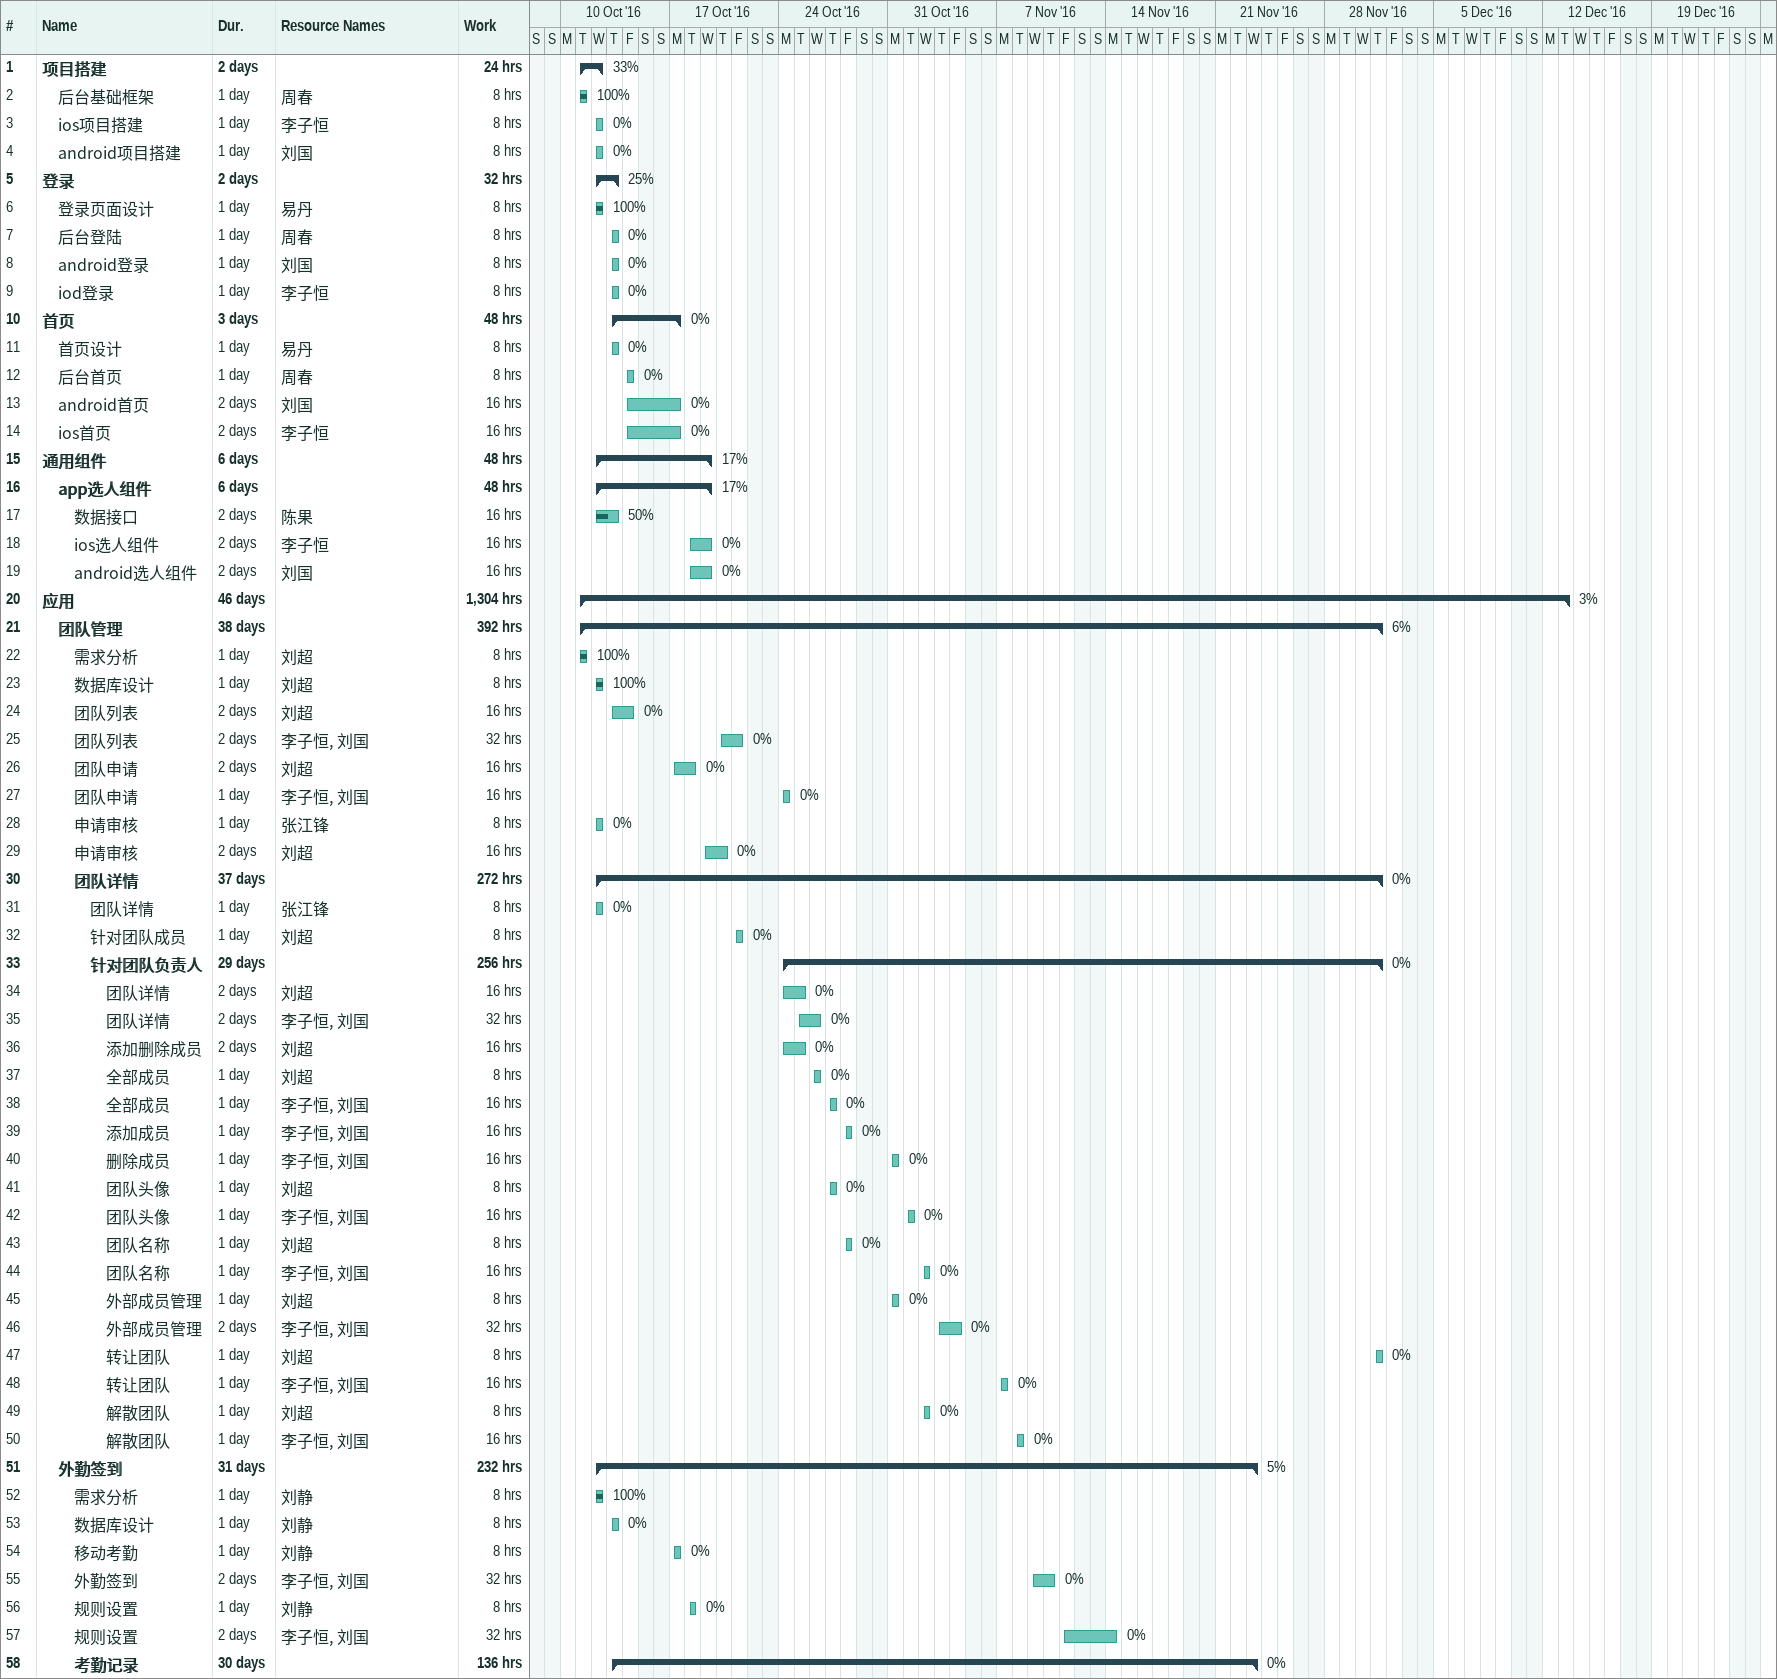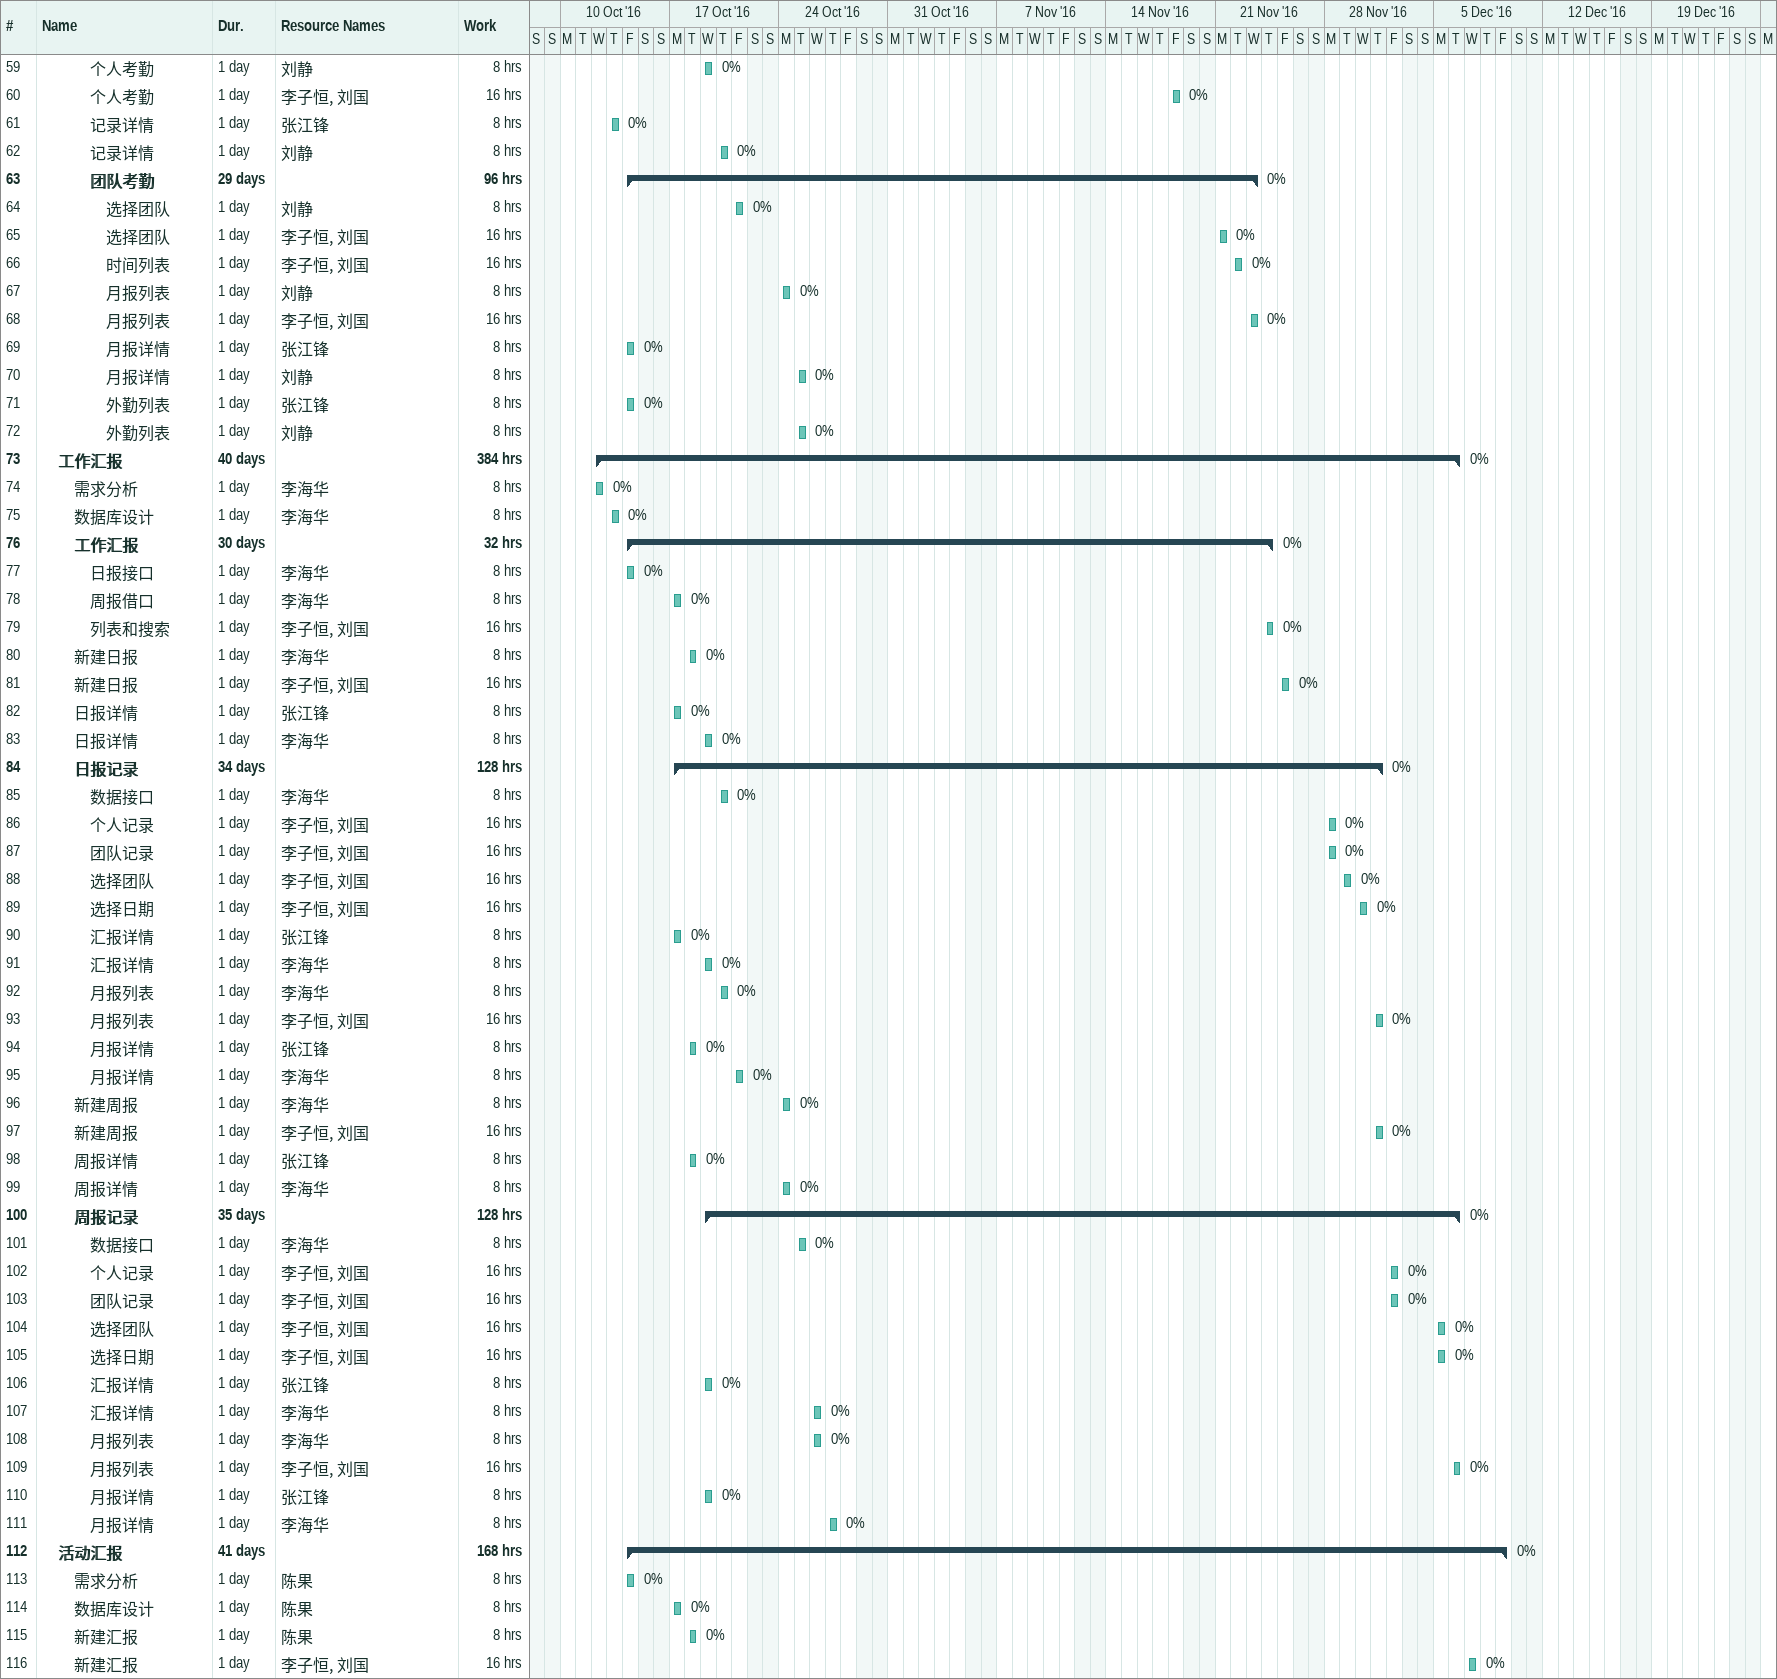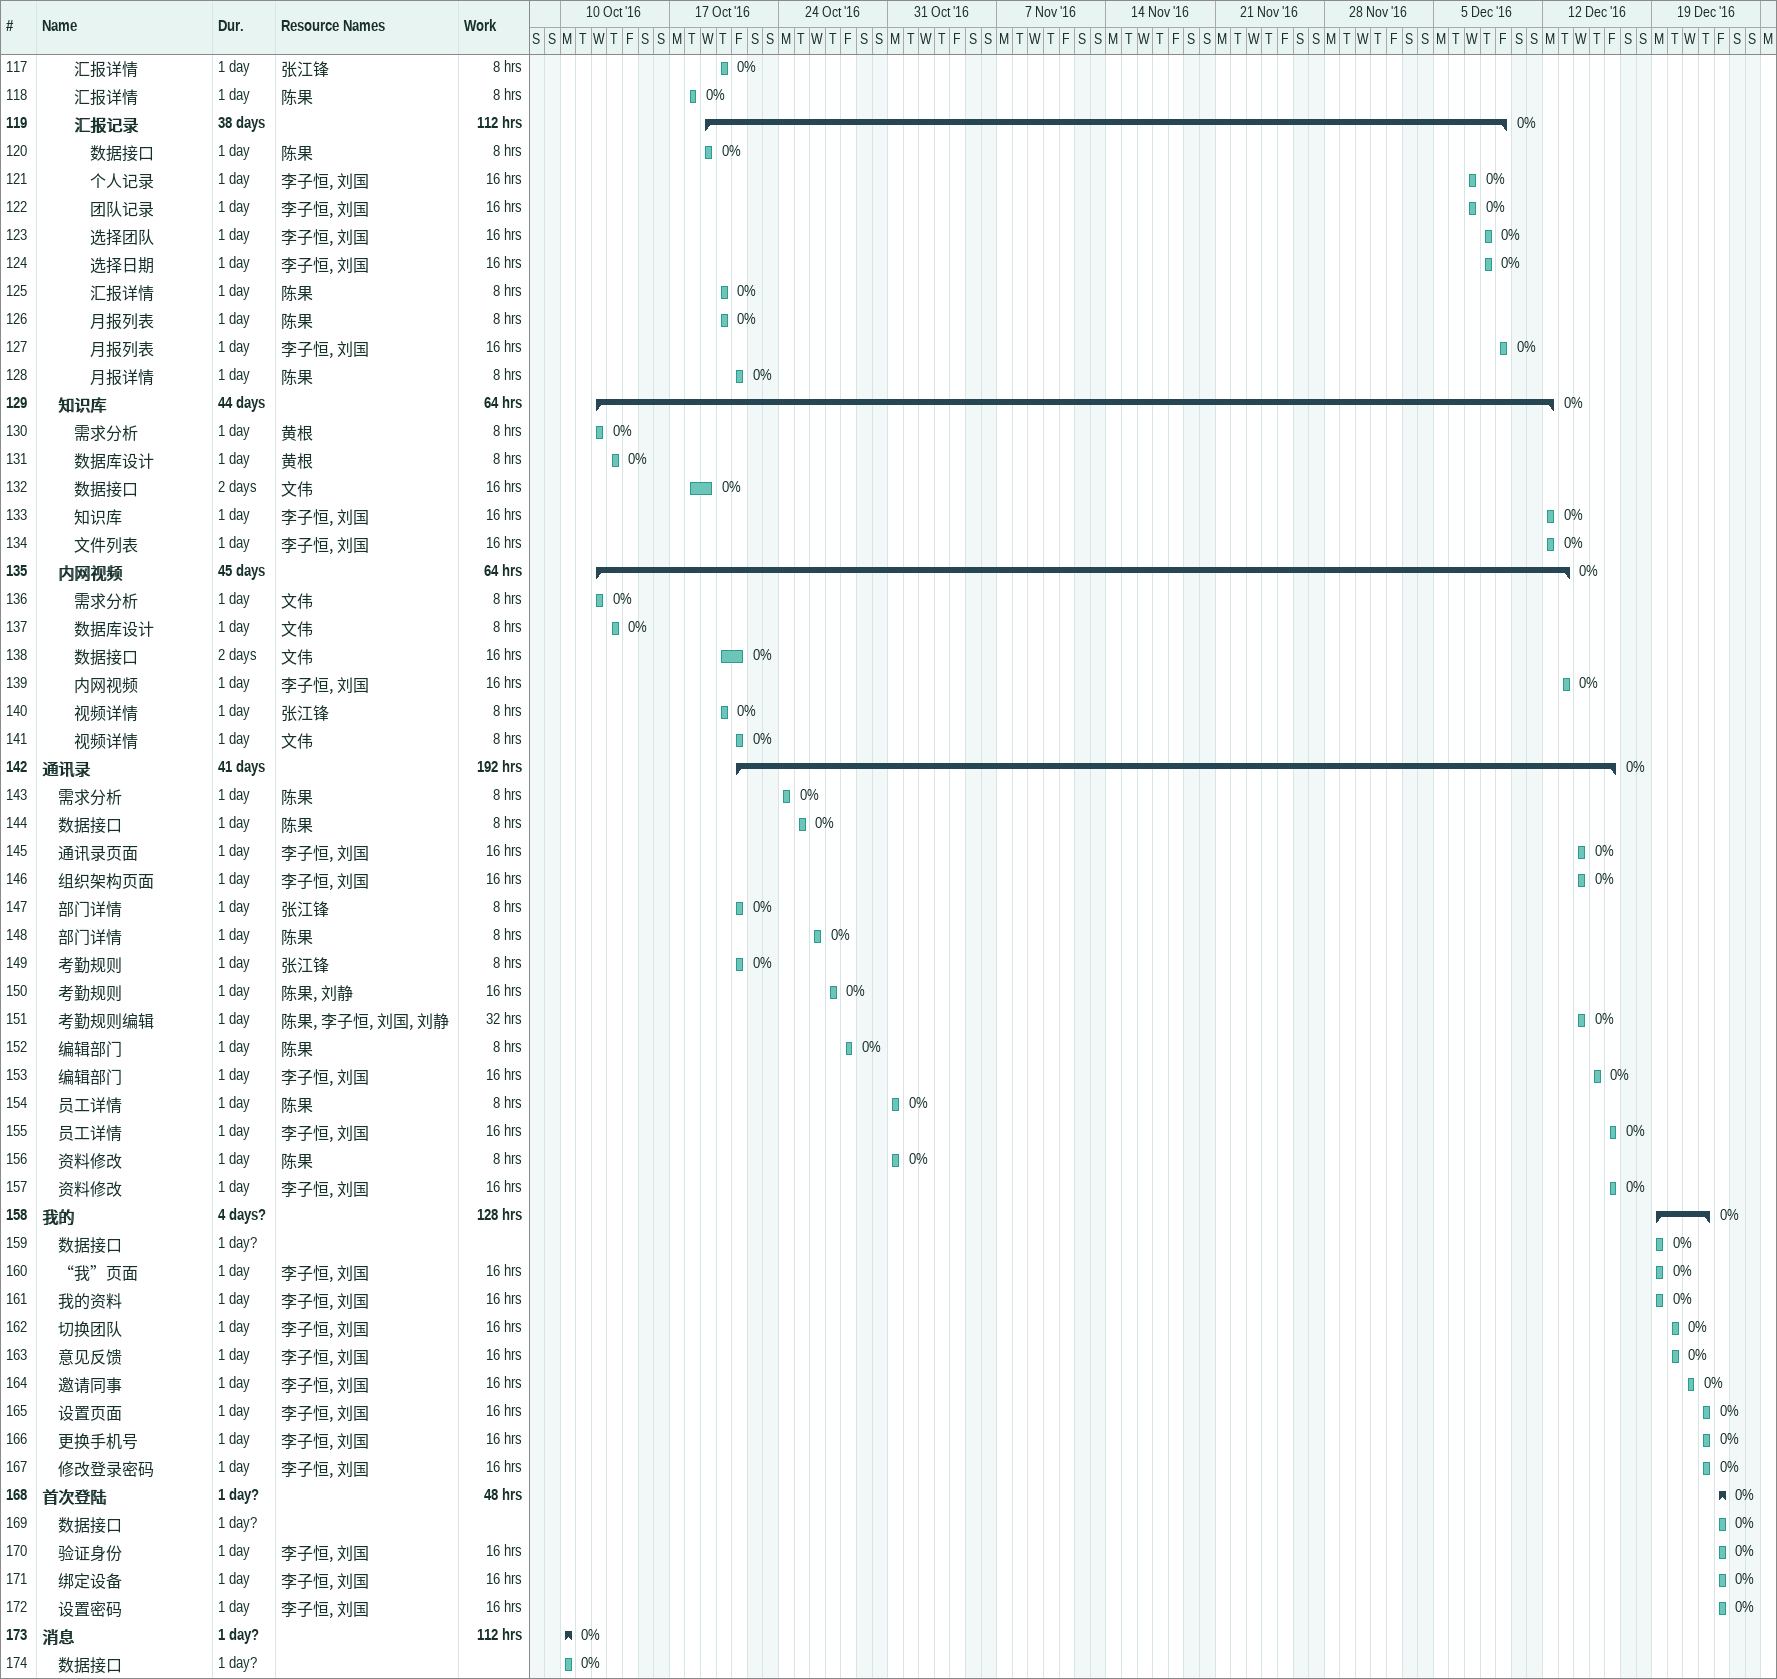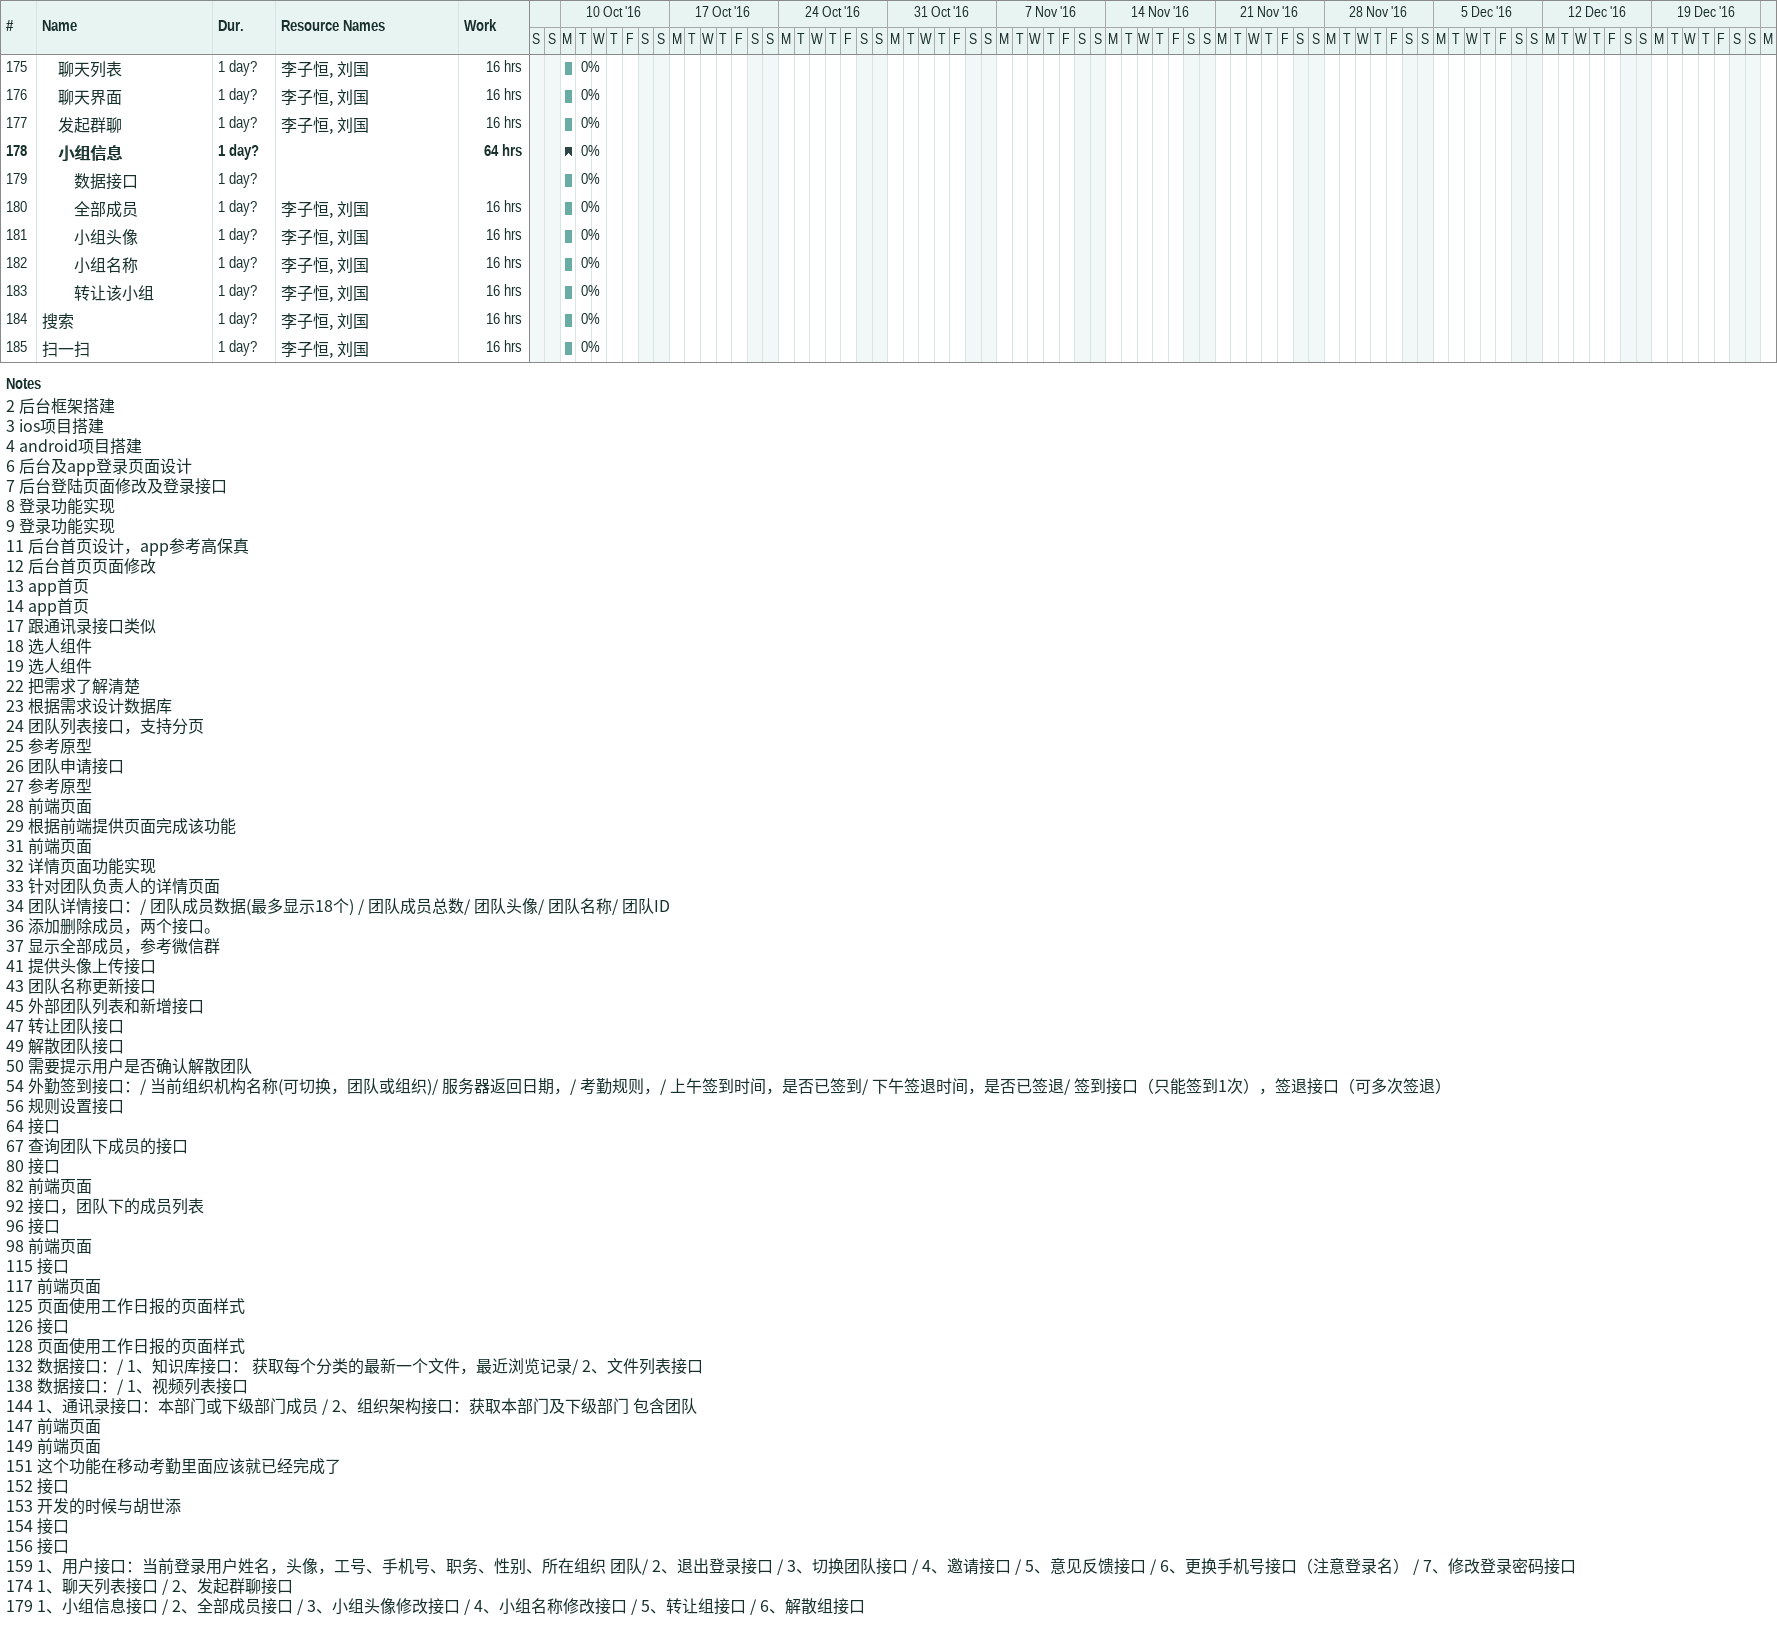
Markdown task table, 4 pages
| ID | Level | Task | Duration | Start | Finish | Resources | % complete | Work (h) |
|---|---|---|---|---|---|---|---|---|
| 1 | 1 | **项目搭建** | 2d | 2016-10-11 | 2016-10-12 |  | 33 | 24 |
| 2 | 2 | 后台基础框架 | 1d | 2016-10-11 | 2016-10-11 | 周春 | 100 | 8 |
| 3 | 2 | ios项目搭建 | 1d | 2016-10-12 | 2016-10-12 | 李子恒 | 0 | 8 |
| 4 | 2 | android项目搭建 | 1d | 2016-10-12 | 2016-10-12 | 刘国 | 0 | 8 |
| 5 | 1 | **登录** | 2d | 2016-10-12 | 2016-10-13 |  | 25 | 32 |
| 6 | 2 | 登录页面设计 | 1d | 2016-10-12 | 2016-10-12 | 易丹 | 100 | 8 |
| 7 | 2 | 后台登陆 | 1d | 2016-10-13 | 2016-10-13 | 周春 | 0 | 8 |
| 8 | 2 | android登录 | 1d | 2016-10-13 | 2016-10-13 | 刘国 | 0 | 8 |
| 9 | 2 | iod登录 | 1d | 2016-10-13 | 2016-10-13 | 李子恒 | 0 | 8 |
| 10 | 1 | **首页** | 3d | 2016-10-13 | 2016-10-17 |  | 0 | 48 |
| 11 | 2 | 首页设计 | 1d | 2016-10-13 | 2016-10-13 | 易丹 | 0 | 8 |
| 12 | 2 | 后台首页 | 1d | 2016-10-14 | 2016-10-14 | 周春 | 0 | 8 |
| 13 | 2 | android首页 | 2d | 2016-10-14 | 2016-10-17 | 刘国 | 0 | 16 |
| 14 | 2 | ios首页 | 2d | 2016-10-14 | 2016-10-17 | 李子恒 | 0 | 16 |
| 15 | 1 | **通用组件** | 6d | 2016-10-12 | 2016-10-19 |  | 17 | 48 |
| 16 | 2 | **app选人组件** | 6d | 2016-10-12 | 2016-10-19 |  | 17 | 48 |
| 17 | 3 | 数据接口 | 2d | 2016-10-12 | 2016-10-13 | 陈果 | 50 | 16 |
| 18 | 3 | ios选人组件 | 2d | 2016-10-18 | 2016-10-19 | 李子恒 | 0 | 16 |
| 19 | 3 | android选人组件 | 2d | 2016-10-18 | 2016-10-19 | 刘国 | 0 | 16 |
| 20 | 1 | **应用** | 46d | 2016-10-11 | 2016-12-13 |  | 3 | 1304 |
| 21 | 2 | **团队管理** | 38d | 2016-10-11 | 2016-12-01 |  | 6 | 392 |
| 22 | 3 | 需求分析 | 1d | 2016-10-11 | 2016-10-11 | 刘超 | 100 | 8 |
| 23 | 3 | 数据库设计 | 1d | 2016-10-12 | 2016-10-12 | 刘超 | 100 | 8 |
| 24 | 3 | 团队列表 | 2d | 2016-10-13 | 2016-10-14 | 刘超 | 0 | 16 |
| 25 | 3 | 团队列表 | 2d | 2016-10-20 | 2016-10-21 | 李子恒, 刘国 | 0 | 32 |
| 26 | 3 | 团队申请 | 2d | 2016-10-17 | 2016-10-18 | 刘超 | 0 | 16 |
| 27 | 3 | 团队申请 | 1d | 2016-10-24 | 2016-10-24 | 李子恒, 刘国 | 0 | 16 |
| 28 | 3 | 申请审核 | 1d | 2016-10-12 | 2016-10-12 | 张江锋 | 0 | 8 |
| 29 | 3 | 申请审核 | 2d | 2016-10-19 | 2016-10-20 | 刘超 | 0 | 16 |
| 30 | 3 | **团队详情** | 37d | 2016-10-12 | 2016-12-01 |  | 0 | 272 |
| 31 | 4 | 团队详情 | 1d | 2016-10-12 | 2016-10-12 | 张江锋 | 0 | 8 |
| 32 | 4 | 针对团队成员 | 1d | 2016-10-21 | 2016-10-21 | 刘超 | 0 | 8 |
| 33 | 4 | **针对团队负责人** | 29d | 2016-10-24 | 2016-12-01 |  | 0 | 256 |
| 34 | 5 | 团队详情 | 2d | 2016-10-24 | 2016-10-25 | 刘超 | 0 | 16 |
| 35 | 5 | 团队详情 | 2d | 2016-10-25 | 2016-10-26 | 李子恒, 刘国 | 0 | 32 |
| 36 | 5 | 添加删除成员 | 2d | 2016-10-24 | 2016-10-25 | 刘超 | 0 | 16 |
| 37 | 5 | 全部成员 | 1d | 2016-10-26 | 2016-10-26 | 刘超 | 0 | 8 |
| 38 | 5 | 全部成员 | 1d | 2016-10-27 | 2016-10-27 | 李子恒, 刘国 | 0 | 16 |
| 39 | 5 | 添加成员 | 1d | 2016-10-28 | 2016-10-28 | 李子恒, 刘国 | 0 | 16 |
| 40 | 5 | 删除成员 | 1d | 2016-10-31 | 2016-10-31 | 李子恒, 刘国 | 0 | 16 |
| 41 | 5 | 团队头像 | 1d | 2016-10-27 | 2016-10-27 | 刘超 | 0 | 8 |
| 42 | 5 | 团队头像 | 1d | 2016-11-01 | 2016-11-01 | 李子恒, 刘国 | 0 | 16 |
| 43 | 5 | 团队名称 | 1d | 2016-10-28 | 2016-10-28 | 刘超 | 0 | 8 |
| 44 | 5 | 团队名称 | 1d | 2016-11-02 | 2016-11-02 | 李子恒, 刘国 | 0 | 16 |
| 45 | 5 | 外部成员管理 | 1d | 2016-10-31 | 2016-10-31 | 刘超 | 0 | 8 |
| 46 | 5 | 外部成员管理 | 2d | 2016-11-03 | 2016-11-04 | 李子恒, 刘国 | 0 | 32 |
| 47 | 5 | 转让团队 | 1d | 2016-12-01 | 2016-12-01 | 刘超 | 0 | 8 |
| 48 | 5 | 转让团队 | 1d | 2016-11-07 | 2016-11-07 | 李子恒, 刘国 | 0 | 16 |
| 49 | 5 | 解散团队 | 1d | 2016-11-02 | 2016-11-02 | 刘超 | 0 | 8 |
| 50 | 5 | 解散团队 | 1d | 2016-11-08 | 2016-11-08 | 李子恒, 刘国 | 0 | 16 |
| 51 | 2 | **外勤签到** | 31d | 2016-10-12 | 2016-11-23 |  | 5 | 232 |
| 52 | 3 | 需求分析 | 1d | 2016-10-12 | 2016-10-12 | 刘静 | 100 | 8 |
| 53 | 3 | 数据库设计 | 1d | 2016-10-13 | 2016-10-13 | 刘静 | 0 | 8 |
| 54 | 3 | 移动考勤 | 1d | 2016-10-17 | 2016-10-17 | 刘静 | 0 | 8 |
| 55 | 3 | 外勤签到 | 2d | 2016-11-09 | 2016-11-10 | 李子恒, 刘国 | 0 | 32 |
| 56 | 3 | 规则设置 | 1d | 2016-10-18 | 2016-10-18 | 刘静 | 0 | 8 |
| 57 | 3 | 规则设置 | 2d | 2016-11-11 | 2016-11-14 | 李子恒, 刘国 | 0 | 32 |
| 58 | 3 | **考勤记录** | 30d | 2016-10-13 | 2016-11-23 |  | 0 | 136 |
| 59 | 4 | 个人考勤 | 1d | 2016-10-19 | 2016-10-19 | 刘静 | 0 | 8 |
| 60 | 4 | 个人考勤 | 1d | 2016-11-18 | 2016-11-18 | 李子恒, 刘国 | 0 | 16 |
| 61 | 4 | 记录详情 | 1d | 2016-10-13 | 2016-10-13 | 张江锋 | 0 | 8 |
| 62 | 4 | 记录详情 | 1d | 2016-10-20 | 2016-10-20 | 刘静 | 0 | 8 |
| 63 | 4 | **团队考勤** | 29d | 2016-10-14 | 2016-11-23 |  | 0 | 96 |
| 64 | 5 | 选择团队 | 1d | 2016-10-21 | 2016-10-21 | 刘静 | 0 | 8 |
| 65 | 5 | 选择团队 | 1d | 2016-11-21 | 2016-11-21 | 李子恒, 刘国 | 0 | 16 |
| 66 | 5 | 时间列表 | 1d | 2016-11-22 | 2016-11-22 | 李子恒, 刘国 | 0 | 16 |
| 67 | 5 | 月报列表 | 1d | 2016-10-24 | 2016-10-24 | 刘静 | 0 | 8 |
| 68 | 5 | 月报列表 | 1d | 2016-11-23 | 2016-11-23 | 李子恒, 刘国 | 0 | 16 |
| 69 | 5 | 月报详情 | 1d | 2016-10-14 | 2016-10-14 | 张江锋 | 0 | 8 |
| 70 | 5 | 月报详情 | 1d | 2016-10-25 | 2016-10-25 | 刘静 | 0 | 8 |
| 71 | 5 | 外勤列表 | 1d | 2016-10-14 | 2016-10-14 | 张江锋 | 0 | 8 |
| 72 | 5 | 外勤列表 | 1d | 2016-10-25 | 2016-10-25 | 刘静 | 0 | 8 |
| 73 | 2 | **工作汇报** | 40d | 2016-10-12 | 2016-12-06 |  | 0 | 384 |
| 74 | 3 | 需求分析 | 1d | 2016-10-12 | 2016-10-12 | 李海华 | 0 | 8 |
| 75 | 3 | 数据库设计 | 1d | 2016-10-13 | 2016-10-13 | 李海华 | 0 | 8 |
| 76 | 3 | **工作汇报** | 30d | 2016-10-14 | 2016-11-24 |  | 0 | 32 |
| 77 | 4 | 日报接口 | 1d | 2016-10-14 | 2016-10-14 | 李海华 | 0 | 8 |
| 78 | 4 | 周报借口 | 1d | 2016-10-17 | 2016-10-17 | 李海华 | 0 | 8 |
| 79 | 4 | 列表和搜索 | 1d | 2016-11-24 | 2016-11-24 | 李子恒, 刘国 | 0 | 16 |
| 80 | 3 | 新建日报 | 1d | 2016-10-18 | 2016-10-18 | 李海华 | 0 | 8 |
| 81 | 3 | 新建日报 | 1d | 2016-11-25 | 2016-11-25 | 李子恒, 刘国 | 0 | 16 |
| 82 | 3 | 日报详情 | 1d | 2016-10-17 | 2016-10-17 | 张江锋 | 0 | 8 |
| 83 | 3 | 日报详情 | 1d | 2016-10-19 | 2016-10-19 | 李海华 | 0 | 8 |
| 84 | 3 | **日报记录** | 34d | 2016-10-17 | 2016-12-01 |  | 0 | 128 |
| 85 | 4 | 数据接口 | 1d | 2016-10-20 | 2016-10-20 | 李海华 | 0 | 8 |
| 86 | 4 | 个人记录 | 1d | 2016-11-28 | 2016-11-28 | 李子恒, 刘国 | 0 | 16 |
| 87 | 4 | 团队记录 | 1d | 2016-11-28 | 2016-11-28 | 李子恒, 刘国 | 0 | 16 |
| 88 | 4 | 选择团队 | 1d | 2016-11-29 | 2016-11-29 | 李子恒, 刘国 | 0 | 16 |
| 89 | 4 | 选择日期 | 1d | 2016-11-30 | 2016-11-30 | 李子恒, 刘国 | 0 | 16 |
| 90 | 4 | 汇报详情 | 1d | 2016-10-17 | 2016-10-17 | 张江锋 | 0 | 8 |
| 91 | 4 | 汇报详情 | 1d | 2016-10-19 | 2016-10-19 | 李海华 | 0 | 8 |
| 92 | 4 | 月报列表 | 1d | 2016-10-20 | 2016-10-20 | 李海华 | 0 | 8 |
| 93 | 4 | 月报列表 | 1d | 2016-12-01 | 2016-12-01 | 李子恒, 刘国 | 0 | 16 |
| 94 | 4 | 月报详情 | 1d | 2016-10-18 | 2016-10-18 | 张江锋 | 0 | 8 |
| 95 | 4 | 月报详情 | 1d | 2016-10-21 | 2016-10-21 | 李海华 | 0 | 8 |
| 96 | 3 | 新建周报 | 1d | 2016-10-24 | 2016-10-24 | 李海华 | 0 | 8 |
| 97 | 3 | 新建周报 | 1d | 2016-12-01 | 2016-12-01 | 李子恒, 刘国 | 0 | 16 |
| 98 | 3 | 周报详情 | 1d | 2016-10-18 | 2016-10-18 | 张江锋 | 0 | 8 |
| 99 | 3 | 周报详情 | 1d | 2016-10-24 | 2016-10-24 | 李海华 | 0 | 8 |
| 100 | 3 | **周报记录** | 35d | 2016-10-19 | 2016-12-06 |  | 0 | 128 |
| 101 | 4 | 数据接口 | 1d | 2016-10-25 | 2016-10-25 | 李海华 | 0 | 8 |
| 102 | 4 | 个人记录 | 1d | 2016-12-02 | 2016-12-02 | 李子恒, 刘国 | 0 | 16 |
| 103 | 4 | 团队记录 | 1d | 2016-12-02 | 2016-12-02 | 李子恒, 刘国 | 0 | 16 |
| 104 | 4 | 选择团队 | 1d | 2016-12-05 | 2016-12-05 | 李子恒, 刘国 | 0 | 16 |
| 105 | 4 | 选择日期 | 1d | 2016-12-05 | 2016-12-05 | 李子恒, 刘国 | 0 | 16 |
| 106 | 4 | 汇报详情 | 1d | 2016-10-19 | 2016-10-19 | 张江锋 | 0 | 8 |
| 107 | 4 | 汇报详情 | 1d | 2016-10-26 | 2016-10-26 | 李海华 | 0 | 8 |
| 108 | 4 | 月报列表 | 1d | 2016-10-26 | 2016-10-26 | 李海华 | 0 | 8 |
| 109 | 4 | 月报列表 | 1d | 2016-12-06 | 2016-12-06 | 李子恒, 刘国 | 0 | 16 |
| 110 | 4 | 月报详情 | 1d | 2016-10-19 | 2016-10-19 | 张江锋 | 0 | 8 |
| 111 | 4 | 月报详情 | 1d | 2016-10-27 | 2016-10-27 | 李海华 | 0 | 8 |
| 112 | 2 | **活动汇报** | 41d | 2016-10-14 | 2016-12-09 |  | 0 | 168 |
| 113 | 3 | 需求分析 | 1d | 2016-10-14 | 2016-10-14 | 陈果 | 0 | 8 |
| 114 | 3 | 数据库设计 | 1d | 2016-10-17 | 2016-10-17 | 陈果 | 0 | 8 |
| 115 | 3 | 新建汇报 | 1d | 2016-10-18 | 2016-10-18 | 陈果 | 0 | 8 |
| 116 | 3 | 新建汇报 | 1d | 2016-12-07 | 2016-12-07 | 李子恒, 刘国 | 0 | 16 |
| 117 | 3 | 汇报详情 | 1d | 2016-10-20 | 2016-10-20 | 张江锋 | 0 | 8 |
| 118 | 3 | 汇报详情 | 1d | 2016-10-18 | 2016-10-18 | 陈果 | 0 | 8 |
| 119 | 3 | **汇报记录** | 38d | 2016-10-19 | 2016-12-09 |  | 0 | 112 |
| 120 | 4 | 数据接口 | 1d | 2016-10-19 | 2016-10-19 | 陈果 | 0 | 8 |
| 121 | 4 | 个人记录 | 1d | 2016-12-07 | 2016-12-07 | 李子恒, 刘国 | 0 | 16 |
| 122 | 4 | 团队记录 | 1d | 2016-12-07 | 2016-12-07 | 李子恒, 刘国 | 0 | 16 |
| 123 | 4 | 选择团队 | 1d | 2016-12-08 | 2016-12-08 | 李子恒, 刘国 | 0 | 16 |
| 124 | 4 | 选择日期 | 1d | 2016-12-08 | 2016-12-08 | 李子恒, 刘国 | 0 | 16 |
| 125 | 4 | 汇报详情 | 1d | 2016-10-20 | 2016-10-20 | 陈果 | 0 | 8 |
| 126 | 4 | 月报列表 | 1d | 2016-10-20 | 2016-10-20 | 陈果 | 0 | 8 |
| 127 | 4 | 月报列表 | 1d | 2016-12-09 | 2016-12-09 | 李子恒, 刘国 | 0 | 16 |
| 128 | 4 | 月报详情 | 1d | 2016-10-21 | 2016-10-21 | 陈果 | 0 | 8 |
| 129 | 2 | **知识库** | 44d | 2016-10-12 | 2016-12-12 |  | 0 | 64 |
| 130 | 3 | 需求分析 | 1d | 2016-10-12 | 2016-10-12 | 黄根 | 0 | 8 |
| 131 | 3 | 数据库设计 | 1d | 2016-10-13 | 2016-10-13 | 黄根 | 0 | 8 |
| 132 | 3 | 数据接口 | 2d | 2016-10-18 | 2016-10-19 | 文伟 | 0 | 16 |
| 133 | 3 | 知识库 | 1d | 2016-12-12 | 2016-12-12 | 李子恒, 刘国 | 0 | 16 |
| 134 | 3 | 文件列表 | 1d | 2016-12-12 | 2016-12-12 | 李子恒, 刘国 | 0 | 16 |
| 135 | 2 | **内网视频** | 45d | 2016-10-12 | 2016-12-13 |  | 0 | 64 |
| 136 | 3 | 需求分析 | 1d | 2016-10-12 | 2016-10-12 | 文伟 | 0 | 8 |
| 137 | 3 | 数据库设计 | 1d | 2016-10-13 | 2016-10-13 | 文伟 | 0 | 8 |
| 138 | 3 | 数据接口 | 2d | 2016-10-20 | 2016-10-21 | 文伟 | 0 | 16 |
| 139 | 3 | 内网视频 | 1d | 2016-12-13 | 2016-12-13 | 李子恒, 刘国 | 0 | 16 |
| 140 | 3 | 视频详情 | 1d | 2016-10-20 | 2016-10-20 | 张江锋 | 0 | 8 |
| 141 | 3 | 视频详情 | 1d | 2016-10-21 | 2016-10-21 | 文伟 | 0 | 8 |
| 142 | 1 | **通讯录** | 41d | 2016-10-21 | 2016-12-16 |  | 0 | 192 |
| 143 | 2 | 需求分析 | 1d | 2016-10-24 | 2016-10-24 | 陈果 | 0 | 8 |
| 144 | 2 | 数据接口 | 1d | 2016-10-25 | 2016-10-25 | 陈果 | 0 | 8 |
| 145 | 2 | 通讯录页面 | 1d | 2016-12-14 | 2016-12-14 | 李子恒, 刘国 | 0 | 16 |
| 146 | 2 | 组织架构页面 | 1d | 2016-12-14 | 2016-12-14 | 李子恒, 刘国 | 0 | 16 |
| 147 | 2 | 部门详情 | 1d | 2016-10-21 | 2016-10-21 | 张江锋 | 0 | 8 |
| 148 | 2 | 部门详情 | 1d | 2016-10-26 | 2016-10-26 | 陈果 | 0 | 8 |
| 149 | 2 | 考勤规则 | 1d | 2016-10-21 | 2016-10-21 | 张江锋 | 0 | 8 |
| 150 | 2 | 考勤规则 | 1d | 2016-10-27 | 2016-10-27 | 陈果, 刘静 | 0 | 16 |
| 151 | 2 | 考勤规则编辑 | 1d | 2016-12-14 | 2016-12-14 | 陈果, 李子恒, 刘国, 刘静 | 0 | 32 |
| 152 | 2 | 编辑部门 | 1d | 2016-10-28 | 2016-10-28 | 陈果 | 0 | 8 |
| 153 | 2 | 编辑部门 | 1d | 2016-12-15 | 2016-12-15 | 李子恒, 刘国 | 0 | 16 |
| 154 | 2 | 员工详情 | 1d | 2016-10-31 | 2016-10-31 | 陈果 | 0 | 8 |
| 155 | 2 | 员工详情 | 1d | 2016-12-16 | 2016-12-16 | 李子恒, 刘国 | 0 | 16 |
| 156 | 2 | 资料修改 | 1d | 2016-10-31 | 2016-10-31 | 陈果 | 0 | 8 |
| 157 | 2 | 资料修改 | 1d | 2016-12-16 | 2016-12-16 | 李子恒, 刘国 | 0 | 16 |
| 158 | 1 | **我的** | 4d? | 2016-12-19 | 2016-12-22 |  | 0 | 128 |
| 159 | 2 | 数据接口 | 1d? | 2016-12-19 | 2016-12-19 |  | 0 |  |
| 160 | 2 | “我”页面 | 1d | 2016-12-19 | 2016-12-19 | 李子恒, 刘国 | 0 | 16 |
| 161 | 2 | 我的资料 | 1d | 2016-12-19 | 2016-12-19 | 李子恒, 刘国 | 0 | 16 |
| 162 | 2 | 切换团队 | 1d | 2016-12-20 | 2016-12-20 | 李子恒, 刘国 | 0 | 16 |
| 163 | 2 | 意见反馈 | 1d | 2016-12-20 | 2016-12-20 | 李子恒, 刘国 | 0 | 16 |
| 164 | 2 | 邀请同事 | 1d | 2016-12-21 | 2016-12-21 | 李子恒, 刘国 | 0 | 16 |
| 165 | 2 | 设置页面 | 1d | 2016-12-22 | 2016-12-22 | 李子恒, 刘国 | 0 | 16 |
| 166 | 2 | 更换手机号 | 1d | 2016-12-22 | 2016-12-22 | 李子恒, 刘国 | 0 | 16 |
| 167 | 2 | 修改登录密码 | 1d | 2016-12-22 | 2016-12-22 | 李子恒, 刘国 | 0 | 16 |
| 168 | 1 | **首次登陆** | 1d? | 2016-12-23 | 2016-12-23 |  | 0 | 48 |
| 169 | 2 | 数据接口 | 1d? | 2016-12-23 | 2016-12-23 |  | 0 |  |
| 170 | 2 | 验证身份 | 1d | 2016-12-23 | 2016-12-23 | 李子恒, 刘国 | 0 | 16 |
| 171 | 2 | 绑定设备 | 1d | 2016-12-23 | 2016-12-23 | 李子恒, 刘国 | 0 | 16 |
| 172 | 2 | 设置密码 | 1d | 2016-12-23 | 2016-12-23 | 李子恒, 刘国 | 0 | 16 |
| 173 | 1 | **消息** | 1d? | 2016-10-10 | 2016-10-10 |  | 0 | 112 |
| 174 | 2 | 数据接口 | 1d? | 2016-10-10 | 2016-10-10 |  | 0 |  |
| 175 | 2 | 聊天列表 | 1d? | 2016-10-10 | 2016-10-10 | 李子恒, 刘国 | 0 | 16 |
| 176 | 2 | 聊天界面 | 1d? | 2016-10-10 | 2016-10-10 | 李子恒, 刘国 | 0 | 16 |
| 177 | 2 | 发起群聊 | 1d? | 2016-10-10 | 2016-10-10 | 李子恒, 刘国 | 0 | 16 |
| 178 | 2 | **小组信息** | 1d? | 2016-10-10 | 2016-10-10 |  | 0 | 64 |
| 179 | 3 | 数据接口 | 1d? | 2016-10-10 | 2016-10-10 |  | 0 |  |
| 180 | 3 | 全部成员 | 1d? | 2016-10-10 | 2016-10-10 | 李子恒, 刘国 | 0 | 16 |
| 181 | 3 | 小组头像 | 1d? | 2016-10-10 | 2016-10-10 | 李子恒, 刘国 | 0 | 16 |
| 182 | 3 | 小组名称 | 1d? | 2016-10-10 | 2016-10-10 | 李子恒, 刘国 | 0 | 16 |
| 183 | 3 | 转让该小组 | 1d? | 2016-10-10 | 2016-10-10 | 李子恒, 刘国 | 0 | 16 |
| 184 | 1 | 搜索 | 1d? | 2016-10-10 | 2016-10-10 | 李子恒, 刘国 | 0 | 16 |
| 185 | 1 | 扫一扫 | 1d? | 2016-10-10 | 2016-10-10 | 李子恒, 刘国 | 0 | 16 |

Notes
- 2: 后台框架搭建
- 3: ios项目搭建
- 4: android项目搭建
- 6: 后台及app登录页面设计
- 7: 后台登陆页面修改及登录接口
- 8: 登录功能实现
- 9: 登录功能实现
- 11: 后台首页设计，app参考高保真
- 12: 后台首页页面修改
- 13: app首页
- 14: app首页
- 17: 跟通讯录接口类似
- 18: 选人组件
- 19: 选人组件
- 22: 把需求了解清楚
- 23: 根据需求设计数据库
- 24: 团队列表接口，支持分页
- 25: 参考原型
- 26: 团队申请接口
- 27: 参考原型
- 28: 前端页面
- 29: 根据前端提供页面完成该功能
- 31: 前端页面
- 32: 详情页面功能实现
- 33: 针对团队负责人的详情页面
- 34: 团队详情接口： / 团队成员数据(最多显示18个) / 团队成员总数 / 团队头像 / 团队名称 / 团队ID
- 36: 添加删除成员，两个接口。
- 37: 显示全部成员，参考微信群
- 41: 提供头像上传接口
- 43: 团队名称更新接口
- 45: 外部团队列表和新增接口
- 47: 转让团队接口
- 49: 解散团队接口
- 50: 需要提示用户是否确认解散团队
- 54: 外勤签到接口： / 当前组织机构名称(可切换，团队或组织)/ 服务器返回日期， / 考勤规则， / 上午签到时间，是否已签到 / 下午签退时间，是否已签退 / 签到接口（只能签到1次），签退接口（可多次签退）
- 56: 规则设置接口
- 64: 接口
- 67: 查询团队下成员的接口
- 80: 接口
- 82: 前端页面
- 92: 接口，团队下的成员列表
- 96: 接口
- 98: 前端页面
- 115: 接口
- 117: 前端页面
- 125: 页面使用工作日报的页面样式
- 126: 接口
- 128: 页面使用工作日报的页面样式
- 132: 数据接口： / 1、知识库接口： 获取每个分类的最新一个文件，最近浏览记录 / 2、文件列表接口
- 138: 数据接口： / 1、视频列表接口
- 144: 1、通讯录接口：本部门或下级部门成员 / 2、组织架构接口：获取本部门及下级部门 包含团队
- 147: 前端页面
- 149: 前端页面
- 151: 这个功能在移动考勤里面应该就已经完成了
- 152: 接口
- 153: 开发的时候与胡世添
- 154: 接口
- 156: 接口
- 159: 1、用户接口：当前登录用户姓名，头像，工号、手机号、职务、性别、所在组织 团队 / 2、退出登录接口 / 3、切换团队接口 / 4、邀请接口 / 5、意见反馈接口 / 6、更换手机号接口（注意登录名） / 7、修改登录密码接口
- 174: 1、聊天列表接口 / 2、发起群聊接口
- 179: 1、小组信息接口 / 2、全部成员接口 / 3、小组头像修改接口 / 4、小组名称修改接口 / 5、转让组接口 / 6、解散组接口
